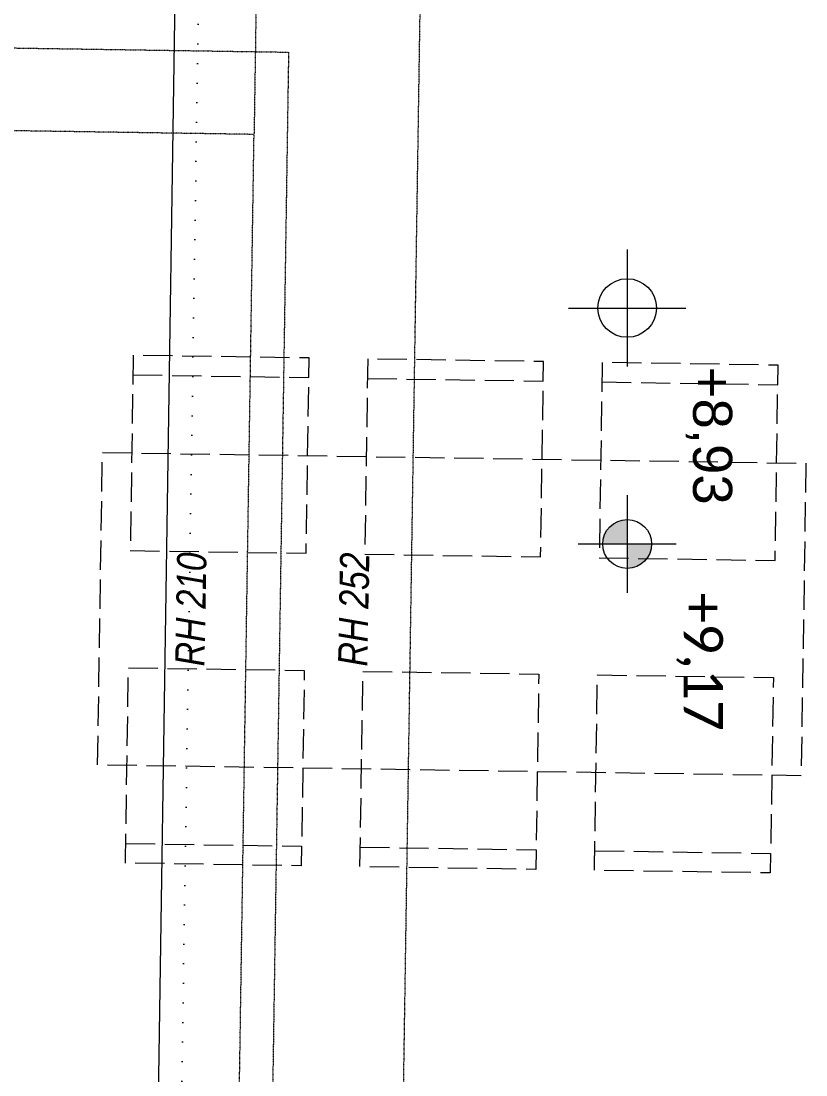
# Model space of a CAD drawing. Header units: metres. Extents: x -19025 to 34897, y -14024 to 26069.
# Drawn here: x -9482 to -7474, y 3422 to 6120 of the extents above; entities that cross this region are included whole.
import ezdxf

# ---------------------------------------------------------------- set-up
doc = ezdxf.new("R2010")
doc.units = ezdxf.units.M
doc.header["$MEASUREMENT"] = 0
for name, pattern in [('Punktlinie weit', [0.05, 0, -0.05]), ('Strichlinie eng', [0.1, 0.075, -0.025]), ('Strichlinie mittel', [0.15, 0.1, -0.05])]:
    doc.linetypes.add(name, pattern=pattern)
for name, color, linetype in [('11__100 Achsraster', 7, 'Continuous'), ('310 Dachkonstruktion massiv', 7, 'Continuous'), ('510 Moeblierung', 7, 'Continuous'), ('910 Kote allgemein', 7, 'Continuous'), ('916 Kote PP Rohbau', 7, 'Continuous'), ('930 Beschriftung Allgemein', 7, 'Continuous'), ('938 Beschriftung Statik', 7, 'Continuous')]:
    doc.layers.add(name, color=color, linetype=linetype)
doc.styles.add('ERSTELLTER_STIL_3', font='arial.ttf')
doc.styles.add('ERSTELLTER_STIL_5', font='calibril.ttf')
doc.styles.add('ERSTELLTER_STIL_6', font='ARIALNI.TTF')
doc.linetypes.add('Grenze Bezirk', pattern='A,0,[2,22HAUS116_412 STG1 _ 2.DG_IndexB_2026-08-161.Shx,S=0.001587,R=0,X=0,Y=0],-0.25,0', length=0.25)

# ---------------------------------------------------------------- blocks, each defined once
blk = doc.blocks.new('Stuhl 09 27[32]_1', base_point=(-10.3467, 9.5585))
at = {"layer": '510 Moeblierung', "color": 253, "linetype": 'Strichlinie eng', "lineweight": 9, "true_color": 0x9f9f9f}
blk.add_line((-10.3475, 9.5085), (-9.8976, 9.5016), dxfattribs=at)
at = {"layer": '510 Moeblierung', "color": 253, "linetype": 'Strichlinie eng', "lineweight": 9, "true_color": 0x9f9f9f, "flags": 128}
blk.add_lwpolyline([(-10.3544, 9.0585), (-9.9045, 9.0516), (-9.8968, 9.5516), (-10.3467, 9.5585)], close=True, dxfattribs=at)
blk = doc.blocks.new('Stuhl 09 27[33]_1', base_point=(-9.7468, 9.5493))
at = {"layer": '510 Moeblierung', "color": 253, "linetype": 'Strichlinie eng', "lineweight": 9, "true_color": 0x9f9f9f}
blk.add_line((-9.7476, 9.4993), (-9.2976, 9.4924), dxfattribs=at)
at = {"layer": '510 Moeblierung', "color": 253, "linetype": 'Strichlinie eng', "lineweight": 9, "true_color": 0x9f9f9f, "flags": 128}
blk.add_lwpolyline([(-9.7545, 9.0493), (-9.3045, 9.0424), (-9.2969, 9.5424), (-9.7468, 9.5493)], close=True, dxfattribs=at)
blk = doc.blocks.new('Stuhl 09 27[34]_1', base_point=(-10.3667, 8.2586))
at = {"layer": '510 Moeblierung', "color": 253, "linetype": 'Strichlinie eng', "lineweight": 9, "true_color": 0x9f9f9f}
blk.add_line((-10.3659, 8.3086), (-9.916, 8.3017), dxfattribs=at)
at = {"layer": '510 Moeblierung', "color": 253, "linetype": 'Strichlinie eng', "lineweight": 9, "true_color": 0x9f9f9f, "flags": 128}
blk.add_lwpolyline([(-10.359, 8.7586), (-9.9091, 8.7517), (-9.9167, 8.2517), (-10.3667, 8.2586)], close=True, dxfattribs=at)
blk = doc.blocks.new('Stuhl 09 27[35]_1', base_point=(-9.7668, 8.2494))
at = {"layer": '510 Moeblierung', "color": 253, "linetype": 'Strichlinie eng', "lineweight": 9, "true_color": 0x9f9f9f}
blk.add_line((-9.766, 8.2994), (-9.316, 8.2925), dxfattribs=at)
at = {"layer": '510 Moeblierung', "color": 253, "linetype": 'Strichlinie eng', "lineweight": 9, "true_color": 0x9f9f9f, "flags": 128}
blk.add_lwpolyline([(-9.7591, 8.7494), (-9.3091, 8.7425), (-9.3168, 8.2425), (-9.7668, 8.2494)], close=True, dxfattribs=at)
blk = doc.blocks.new('Stuhl 09 27[36]_1', base_point=(-10.9467, 9.5677))
at = {"layer": '510 Moeblierung', "color": 253, "linetype": 'Strichlinie eng', "lineweight": 9, "true_color": 0x9f9f9f}
blk.add_line((-10.9474, 9.5177), (-10.4975, 9.5108), dxfattribs=at)
at = {"layer": '510 Moeblierung', "color": 253, "linetype": 'Strichlinie eng', "lineweight": 9, "true_color": 0x9f9f9f, "flags": 128}
blk.add_lwpolyline([(-10.9543, 9.0677), (-10.5044, 9.0608), (-10.4967, 9.5608), (-10.9467, 9.5677)], close=True, dxfattribs=at)
blk = doc.blocks.new('Stuhl 09 27[37]_1', base_point=(-10.9666, 8.2678))
at = {"layer": '510 Moeblierung', "color": 253, "linetype": 'Strichlinie eng', "lineweight": 9, "true_color": 0x9f9f9f}
blk.add_line((-10.9658, 8.3178), (-10.5159, 8.3109), dxfattribs=at)
at = {"layer": '510 Moeblierung', "color": 253, "linetype": 'Strichlinie eng', "lineweight": 9, "true_color": 0x9f9f9f, "flags": 128}
blk.add_lwpolyline([(-10.9589, 8.7678), (-10.509, 8.7609), (-10.5167, 8.2609), (-10.9666, 8.2678)], close=True, dxfattribs=at)
blk = doc.blocks.new('Standard-Rastermarker_6')
at = {"layer": '11__100 Achsraster', "color": 8, "linetype": 'Grenze Bezirk', "lineweight": 5}
blk.add_line((1, 0), (8.897, 0), dxfattribs=at)
blk = doc.blocks.new('Höhenbemaßung_6_1', base_point=(-9.683, 9.0847))
at = {"layer": '910 Kote allgemein', "linetype": 'Continuous', "lineweight": 13}
for points in [[(-9.683, 9.0847), (-9.683, 9.1472), (-9.7069, 9.1424), (-9.7272, 9.1289), (-9.7407, 9.1086), (-9.7455, 9.0847)], [(-9.683, 9.0847), (-9.683, 9.0222), (-9.6591, 9.0269), (-9.6388, 9.0405), (-9.6253, 9.0608), (-9.6205, 9.0847)]]:
    blk.add_hatch(color=7, dxfattribs=at).paths.add_polyline_path(points)
at = {"layer": '910 Kote allgemein', "color": 7, "linetype": 'Continuous', "lineweight": 13}
for p, q in [((-9.683, 9.2097), (-9.683, 8.9597)), ((-9.808, 9.0847), (-9.558, 9.0847))]:
    blk.add_line(p, q, dxfattribs=at)
blk.add_circle((-9.683, 9.0847), 0.0625, dxfattribs=at)
at = {"layer": '910 Kote allgemein', "color": 7, "lineweight": 13, "insert": (-9.558, 8.9597), "char_height": 0.1, "attachment_point": 7, "rotation": 270, "style": 'ERSTELLTER_STIL_5'}
blk.add_mtext('\\A1;{\\pql;\\fCalibri Light|b0|i0|c0|p0;\\W1.000000;+9,17}', dxfattribs=at)
blk = doc.blocks.new('Dachfläche_33_1', base_point=(-13.4785, 13.5382))
at = {"layer": '310 Dachkonstruktion massiv', "color": 255, "linetype": 'Punktlinie weit', "lineweight": 13, "flags": 128}
blk.add_lwpolyline([(-11.8556, 7.096), (-10.832, 7.0803), (-10.7336, 13.4961), (-11.7572, 13.5118)], dxfattribs=at)
blk = doc.blocks.new('Esstisch 01 27[148]_1', base_point=(-9.238, 8.4913))
at = {"layer": '510 Moeblierung', "color": 253, "linetype": 'Strichlinie eng', "lineweight": 9, "true_color": 0x9f9f9f}
for p, q in [((-11.0378, 8.5189), (-11.0255, 9.3188)), ((-11.0255, 9.3188), (-9.2257, 9.2912)), ((-9.2257, 9.2912), (-9.238, 8.4913)), ((-9.238, 8.4913), (-11.0378, 8.5189))]:
    blk.add_line(p, q, dxfattribs=at)
at = {"layer": '510 Moeblierung', "color": 253, "linetype": 'Strichlinie eng', "lineweight": 9, "true_color": 0x9f9f9f, "flags": 128}
blk.add_lwpolyline([(-9.238, 8.4913), (-11.0378, 8.5189), (-11.0255, 9.3188), (-9.2257, 9.2912)], close=True, dxfattribs=at)
blk = doc.blocks.new('Höhenbemaßung_43_1', base_point=(-9.683, 9.6886))
at = {"layer": '916 Kote PP Rohbau', "color": 7, "linetype": 'Continuous', "lineweight": 13}
for p, q in [((-9.683, 9.8386), (-9.683, 9.5386)), ((-9.833, 9.6886), (-9.533, 9.6886))]:
    blk.add_line(p, q, dxfattribs=at)
blk.add_circle((-9.683, 9.6886), 0.075, dxfattribs=at)
at = {"layer": '916 Kote PP Rohbau', "color": 7, "lineweight": 13, "insert": (-9.533, 9.5386), "char_height": 0.1, "attachment_point": 7, "rotation": 270, "style": 'ERSTELLTER_STIL_3'}
blk.add_mtext('\\A1;{\\pql;\\fArial|b0|i0|c0|p0;\\W1.000000;+8,93}', dxfattribs=at)

msp = doc.modelspace()

# ---------------------------------------------------------------- linework, layer by layer
at = {"layer": '930 Beschriftung Allgemein', "color": 7, "linetype": 'Strichlinie mittel', "lineweight": 13}
for points in [[(-9738.558, 2427.381), (-8518.778, 2406.977), (-8419.216, 8894.348), (-9643.106, 8913.121)], [(-8867.078, 7081.176), (-8886.272, 5829.918)], [(-9630.612, 3401.06), (-8923.695, 3390.216), (-8886.272, 5829.918), (-9593.188, 5840.761)]]:
    msp.add_lwpolyline(points, dxfattribs=at)
at = {"layer": '938 Beschriftung Statik', "color": 139, "linetype": 'Strichlinie eng', "lineweight": 13, "true_color": 0x2c655e}
msp.add_lwpolyline([(-10528.878, 6067.027), (-8797.989, 6040.476), (-8841.855, 3180.813), (-10571.24, 3197.173)], dxfattribs=at)

# ---------------------------------------------------------------- block references
at = {"layer": '11__100 Achsraster', "color": 7, "linetype": 'Continuous', "lineweight": 18, "xscale": 999.9999999999995, "yscale": 999.9999999999995, "zscale": 999.9999999999995, "rotation": 89.12119309730059}
msp.add_blockref('Standard-Rastermarker_6', (-9203.299, -1341.274), dxfattribs=at)
at = {"layer": '310 Dachkonstruktion massiv', "color": 7, "linetype": 'Continuous', "lineweight": 13, "xscale": 1000, "yscale": 1000, "zscale": 1000}
msp.add_blockref('Dachfläche_33_1', (-11727.14, 9235.132), dxfattribs=at)
at = {"layer": '510 Moeblierung', "color": 253, "linetype": 'Strichlinie eng', "lineweight": 9, "true_color": 0x9f9f9f, "xscale": 1000, "yscale": 1000, "zscale": 1000}
for name, p in [('Stuhl 09 27[36]_1', (-9195.348, 5264.597)), ('Stuhl 09 27[32]_1', (-8595.418, 5255.395)), ('Stuhl 09 27[33]_1', (-7995.489, 5246.193)), ('Esstisch 01 27[148]_1', (-7486.655, 4188.264)), ('Stuhl 09 27[37]_1', (-9215.286, 3964.75)), ('Stuhl 09 27[34]_1', (-8615.357, 3955.548)), ('Stuhl 09 27[35]_1', (-8015.428, 3946.345))]:
    msp.add_blockref(name, p, dxfattribs=at)
at = {"layer": '910 Kote allgemein', "color": 7, "lineweight": 13, "xscale": 1000, "yscale": 1000, "zscale": 1000}
msp.add_blockref('Höhenbemaßung_6_1', (-7931.671, 4781.618), dxfattribs=at)
at = {"layer": '916 Kote PP Rohbau', "color": 7, "lineweight": 13, "xscale": 1000, "yscale": 1000, "zscale": 1000}
msp.add_blockref('Höhenbemaßung_43_1', (-7931.671, 5385.534), dxfattribs=at)

# ---------------------------------------------------------------- texts
at = {"layer": '930 Beschriftung Allgemein', "color": 7, "linetype": 'Continuous', "lineweight": 13, "char_height": 75, "attachment_point": 8, "rotation": 88.931858, "style": 'ERSTELLTER_STIL_6'}
for s, insert in [('\\A1;{\\pqc;\\fArial Narrow|b0|i1|c0|p0;\\W1.000000;RH 2\\fArial Narrow|b0|i1|c0|p0;\\W1.000000;10}', (-9009.449, 4613.542)), ('\\A1;{\\pqc;\\fArial Narrow|b0|i1|c0|p0;\\W1.000000;RH 25\\fArial Narrow|b0|i1|c0|p0;\\W1.000000;2}', (-8592.732, 4613.193))]:
    msp.add_mtext(s, dxfattribs=dict(at, insert=insert))

doc.saveas('drawing.dxf')
